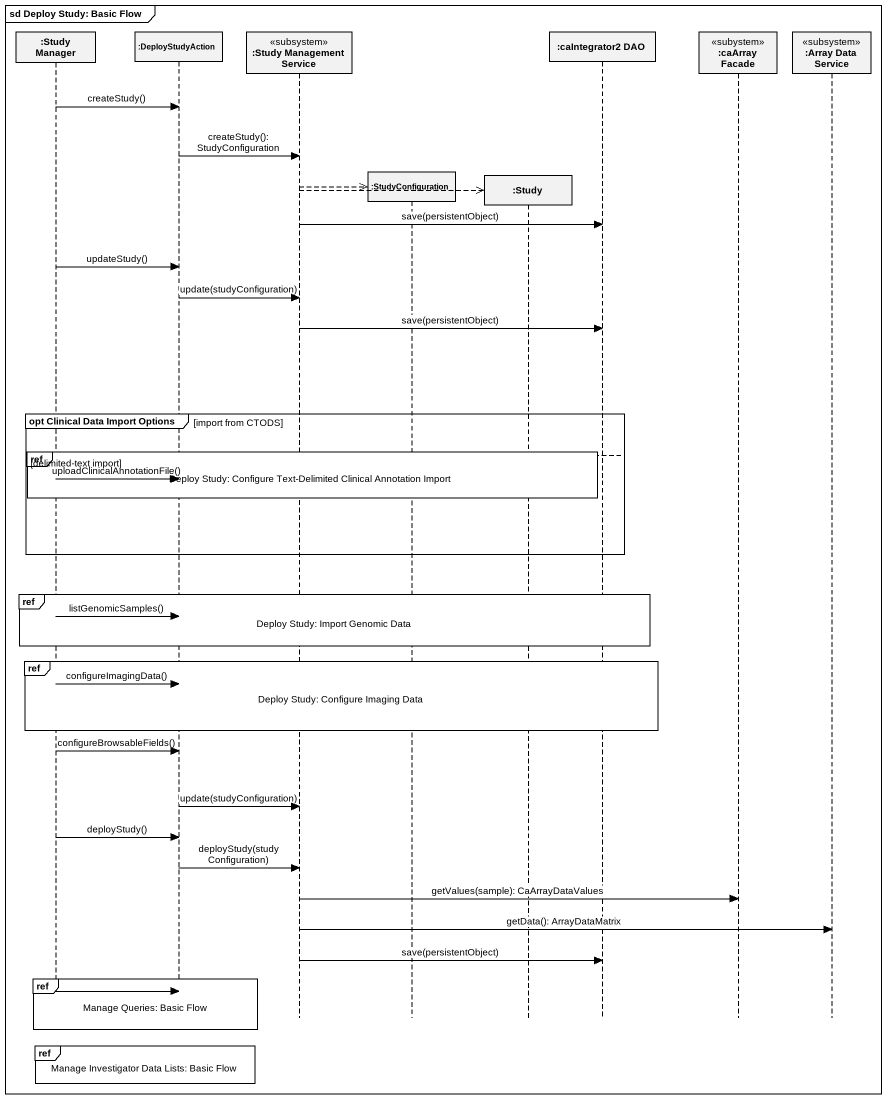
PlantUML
@startuml
mainframe sd Deploy Study: Basic Flow
hide footbox
participant ":Study Manager" as Study_Manager
participant ":DeployStudyAction" as DeployStudyAction
participant ":Study Management Service" as Study_Management_Service <<subsystem>>
participant ":StudyConfiguration" as StudyConfiguration
participant ":Study" as Study
participant ":caIntegrator2 DAO" as caIntegrator2_DAO
participant ":caArray Facade" as caArray_Facade <<subystem>>
participant ":Array Data Service" as Array_Data_Service <<subsystem>>

Study_Manager -> DeployStudyAction : createStudy()
DeployStudyAction -> Study_Management_Service : createStudy(): StudyConfiguration
Study_Management_Service -->> StudyConfiguration **
Study_Management_Service -->> Study **
Study_Management_Service -> caIntegrator2_DAO : save(persistentObject)
Study_Manager -> DeployStudyAction : updateStudy()
DeployStudyAction -> Study_Management_Service : update(studyConfiguration)
Study_Management_Service -> caIntegrator2_DAO : save(persistentObject)
group opt Clinical Data Import Options [import from CTODS]
  ref over Study_Manager, DeployStudyAction, Study_Management_Service, StudyConfiguration, Study : Deploy Study: Configure Text-Delimited Clinical Annotation Import
else delimited-text import
  Study_Manager -> DeployStudyAction : uploadClinicalAnnotationFile()
end
ref over Study_Manager, DeployStudyAction, Study_Management_Service, StudyConfiguration, Study, caIntegrator2_DAO : Deploy Study: Import Genomic Data
Study_Manager -> DeployStudyAction : listGenomicSamples()
ref over Study_Manager, DeployStudyAction, Study_Management_Service, StudyConfiguration, Study, caIntegrator2_DAO : Deploy Study: Configure Imaging Data
Study_Manager -> DeployStudyAction : configureImagingData()
Study_Manager -> DeployStudyAction : configureBrowsableFields()
DeployStudyAction -> Study_Management_Service : update(studyConfiguration)
Study_Manager -> DeployStudyAction : deployStudy()
DeployStudyAction -> Study_Management_Service : deployStudy(studyConfiguration)
Study_Management_Service -> caArray_Facade : getValues(sample): CaArrayDataValues
Study_Management_Service -> Array_Data_Service : getData(): ArrayDataMatrix
Study_Management_Service -> caIntegrator2_DAO : save(persistentObject)
ref over Study_Manager, DeployStudyAction : Manage Queries: Basic Flow
Study_Manager -> DeployStudyAction
ref over Study_Manager, DeployStudyAction : Manage Investigator Data Lists: Basic Flow
@enduml
